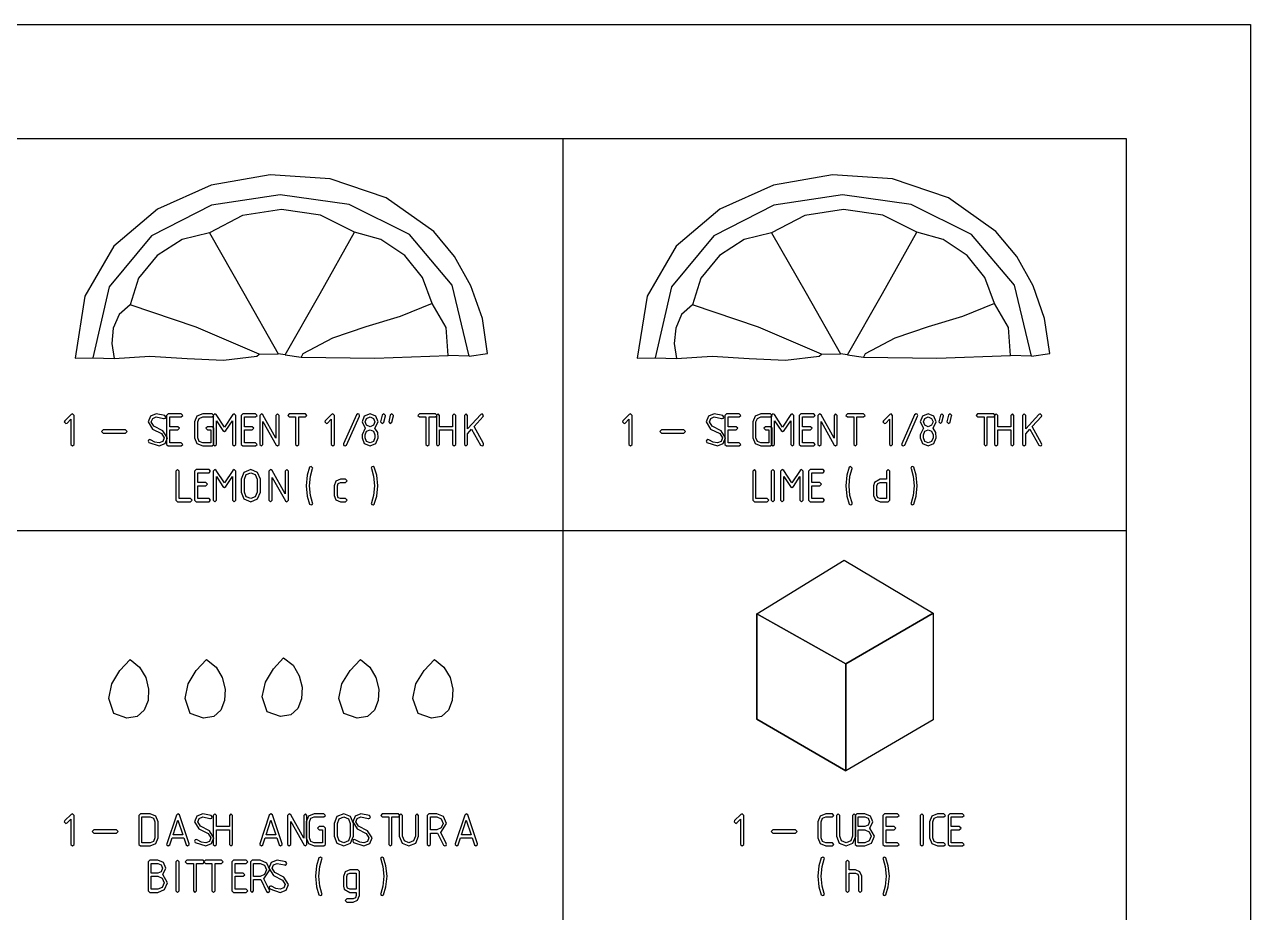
# Model space of a CAD drawing. Header units: metres. Extents: x 0 to 16.5, y 0 to 11.5.
# Drawn here: x 14.681 to 16.512, y 10.22 to 11.546 of the extents above; entities that cross this region are included whole.
import ezdxf

# ---------------------------------------------------------------- set-up
doc = ezdxf.new("R2010")
doc.units = ezdxf.units.M

msp = doc.modelspace()

# ---------------------------------------------------------------- linework, layer by layer
for points in [[(0.0104, 11.5461), (16.5118, 11.5461), (16.5118, 0.0104), (0.0104, 0.0104), (0.0104, 11.5461)], [(12.9629, 11.3761), (16.3261, 11.3761), (16.3261, 9.0329), (12.9629, 9.0329), (12.9629, 11.3761)], [(14.7506, 10.9191), (14.7529, 10.9167), (14.7553, 10.9191), (14.7553, 10.9623), (14.7529, 10.9647), (14.751, 10.9638), (14.7415, 10.9544), (14.7408, 10.9527), (14.7433, 10.9503), (14.745, 10.951), (14.7506, 10.9565), (14.7506, 10.9191)], [(14.8881, 10.9393), (14.8746, 10.9462), (14.8707, 10.9528), (14.8728, 10.9578), (14.8779, 10.96), (14.8889, 10.9577), (14.8899, 10.9575), (14.8917, 10.9582), (14.8924, 10.9599), (14.8908, 10.9621), (14.8779, 10.9647), (14.8693, 10.9613), (14.8658, 10.9528), (14.8724, 10.942), (14.886, 10.9351), (14.89, 10.9287), (14.8879, 10.9235), (14.8826, 10.9214), (14.8762, 10.9225), (14.8697, 10.9258), (14.8683, 10.9263), (14.8667, 10.9255), (14.8658, 10.9239), (14.8669, 10.9219), (14.8826, 10.9167), (14.8913, 10.9202), (14.8947, 10.9287), (14.8881, 10.9393)], [(14.8961, 10.9167), (14.9153, 10.9167), (14.9176, 10.9191), (14.9153, 10.9214), (14.8985, 10.9214), (14.8985, 10.9408), (14.9104, 10.9408), (14.9129, 10.9431), (14.9104, 10.9455), (14.8985, 10.9455), (14.8985, 10.96), (14.9153, 10.96), (14.9176, 10.9623), (14.9153, 10.9647), (14.8961, 10.9647), (14.8936, 10.9623), (14.8936, 10.9191), (14.8961, 10.9167)], [(14.9422, 10.9235), (14.9401, 10.9287), (14.9401, 10.9528), (14.9422, 10.9579), (14.9474, 10.96), (14.9618, 10.96), (14.9642, 10.9623), (14.9618, 10.9647), (14.9474, 10.9647), (14.9387, 10.9613), (14.9353, 10.9528), (14.9353, 10.9287), (14.9387, 10.9202), (14.9474, 10.9167), (14.9618, 10.9167), (14.9642, 10.9191), (14.9642, 10.9431), (14.9618, 10.9455), (14.9546, 10.9455), (14.9521, 10.9431), (14.9546, 10.9408), (14.9594, 10.9408), (14.9594, 10.9214), (14.9474, 10.9214), (14.9422, 10.9235)], [(14.9924, 10.9636), (14.9799, 10.945), (14.9676, 10.9635), (14.9656, 10.9647), (14.9631, 10.9623), (14.9631, 10.9191), (14.9656, 10.9167), (14.9679, 10.9191), (14.9679, 10.9545), (14.9776, 10.9398), (14.9799, 10.9383), (14.9821, 10.9398), (14.9919, 10.9545), (14.9919, 10.9191), (14.9943, 10.9167), (14.9968, 10.9191), (14.9968, 10.9623), (14.9943, 10.9647), (14.9924, 10.9636)], [(15.0072, 10.9167), (15.0264, 10.9167), (15.0287, 10.9191), (15.0264, 10.9214), (15.0096, 10.9214), (15.0096, 10.9408), (15.0215, 10.9408), (15.024, 10.9431), (15.0215, 10.9455), (15.0096, 10.9455), (15.0096, 10.96), (15.0264, 10.96), (15.0287, 10.9623), (15.0264, 10.9647), (15.0072, 10.9647), (15.0047, 10.9623), (15.0047, 10.9191), (15.0072, 10.9167)], [(15.0372, 10.9633), (15.035, 10.9647), (15.0325, 10.9623), (15.0325, 10.9191), (15.035, 10.9167), (15.0374, 10.9191), (15.0374, 10.9532), (15.0571, 10.9179), (15.059, 10.9167), (15.0614, 10.9191), (15.0614, 10.9623), (15.059, 10.9647), (15.0567, 10.9623), (15.0567, 10.9284), (15.0372, 10.9633)], [(15.0767, 10.96), (15.0862, 10.96), (15.0862, 10.9191), (15.0886, 10.9167), (15.091, 10.9191), (15.091, 10.96), (15.1007, 10.96), (15.1031, 10.9623), (15.1007, 10.9647), (15.0767, 10.9647), (15.0743, 10.9623), (15.0767, 10.96)], [(15.1394, 10.9191), (15.1418, 10.9167), (15.1442, 10.9191), (15.1442, 10.9623), (15.1418, 10.9647), (15.1399, 10.9638), (15.1304, 10.9544), (15.1297, 10.9527), (15.1322, 10.9503), (15.1339, 10.951), (15.1394, 10.9565), (15.1394, 10.9191)], [(15.1583, 10.9174), (15.16, 10.9167), (15.1622, 10.9181), (15.1813, 10.9614), (15.1815, 10.9623), (15.1808, 10.9641), (15.1792, 10.9647), (15.1769, 10.9633), (15.1578, 10.92), (15.1575, 10.9191), (15.1583, 10.9174)], [(15.2058, 10.9202), (15.2093, 10.9287), (15.2089, 10.9366), (15.2046, 10.9431), (15.2093, 10.9528), (15.2058, 10.9613), (15.1974, 10.9647), (15.1887, 10.9613), (15.1853, 10.9528), (15.1901, 10.9431), (15.1853, 10.9335), (15.1853, 10.9287), (15.1887, 10.9202), (15.1974, 10.9167), (15.2058, 10.9202)], [(15.2156, 10.9629), (15.2131, 10.9527), (15.2156, 10.9503), (15.2178, 10.9522), (15.2203, 10.9617), (15.2203, 10.9623), (15.2179, 10.9647), (15.2156, 10.9629)], [(15.2275, 10.9629), (15.2251, 10.9527), (15.2275, 10.9503), (15.2299, 10.9522), (15.2322, 10.9617), (15.2324, 10.9623), (15.2299, 10.9647), (15.2275, 10.9629)], [(15.2711, 10.96), (15.2807, 10.96), (15.2807, 10.9191), (15.2831, 10.9167), (15.2854, 10.9191), (15.2854, 10.96), (15.2951, 10.96), (15.2975, 10.9623), (15.2951, 10.9647), (15.2711, 10.9647), (15.2687, 10.9623), (15.2711, 10.96)], [(15.2989, 10.9167), (15.3012, 10.9191), (15.3012, 10.9408), (15.3206, 10.9408), (15.3206, 10.9191), (15.3229, 10.9167), (15.3253, 10.9191), (15.3253, 10.9623), (15.3229, 10.9647), (15.3206, 10.9623), (15.3206, 10.9455), (15.3012, 10.9455), (15.3012, 10.9623), (15.2989, 10.9647), (15.2964, 10.9623), (15.2964, 10.9191), (15.2989, 10.9167)], [(15.3624, 10.9179), (15.3646, 10.9167), (15.3662, 10.9174), (15.3669, 10.9191), (15.3665, 10.9202), (15.3525, 10.9456), (15.3662, 10.9607), (15.3669, 10.9623), (15.3646, 10.9647), (15.3626, 10.9639), (15.3429, 10.9421), (15.3429, 10.9623), (15.3406, 10.9647), (15.3381, 10.9623), (15.3381, 10.9191), (15.3406, 10.9167), (15.3429, 10.9191), (15.3429, 10.935), (15.349, 10.9418), (15.3624, 10.9179)], [(15.5839, 10.9191), (15.5862, 10.9167), (15.5886, 10.9191), (15.5886, 10.9623), (15.5862, 10.9647), (15.5843, 10.9638), (15.5749, 10.9544), (15.5742, 10.9527), (15.5767, 10.9503), (15.5783, 10.951), (15.5839, 10.9565), (15.5839, 10.9191)], [(15.7214, 10.9393), (15.7079, 10.9462), (15.704, 10.9528), (15.7061, 10.9578), (15.7112, 10.96), (15.7222, 10.9577), (15.7232, 10.9575), (15.725, 10.9582), (15.7257, 10.9599), (15.7242, 10.9621), (15.7112, 10.9647), (15.7026, 10.9613), (15.6992, 10.9528), (15.7057, 10.942), (15.7193, 10.9351), (15.7233, 10.9287), (15.7213, 10.9235), (15.716, 10.9214), (15.7096, 10.9225), (15.7031, 10.9258), (15.7017, 10.9263), (15.7, 10.9255), (15.6992, 10.9239), (15.7003, 10.9219), (15.716, 10.9167), (15.7246, 10.9202), (15.7281, 10.9287), (15.7214, 10.9393)], [(15.7294, 10.9167), (15.7486, 10.9167), (15.751, 10.9191), (15.7486, 10.9214), (15.7318, 10.9214), (15.7318, 10.9408), (15.7438, 10.9408), (15.7462, 10.9431), (15.7438, 10.9455), (15.7318, 10.9455), (15.7318, 10.96), (15.7486, 10.96), (15.751, 10.9623), (15.7486, 10.9647), (15.7294, 10.9647), (15.7269, 10.9623), (15.7269, 10.9191), (15.7294, 10.9167)], [(15.7756, 10.9235), (15.7735, 10.9287), (15.7735, 10.9528), (15.7756, 10.9579), (15.7807, 10.96), (15.7951, 10.96), (15.7975, 10.9623), (15.7951, 10.9647), (15.7807, 10.9647), (15.7721, 10.9613), (15.7686, 10.9528), (15.7686, 10.9287), (15.7721, 10.9202), (15.7807, 10.9167), (15.7951, 10.9167), (15.7975, 10.9191), (15.7975, 10.9431), (15.7951, 10.9455), (15.7879, 10.9455), (15.7854, 10.9431), (15.7879, 10.9408), (15.7928, 10.9408), (15.7928, 10.9214), (15.7807, 10.9214), (15.7756, 10.9235)], [(15.8257, 10.9636), (15.8132, 10.945), (15.801, 10.9635), (15.7989, 10.9647), (15.7964, 10.9623), (15.7964, 10.9191), (15.7989, 10.9167), (15.8012, 10.9191), (15.8012, 10.9545), (15.811, 10.9398), (15.8132, 10.9383), (15.8154, 10.9398), (15.8253, 10.9545), (15.8253, 10.9191), (15.8276, 10.9167), (15.8301, 10.9191), (15.8301, 10.9623), (15.8276, 10.9647), (15.8257, 10.9636)], [(15.8406, 10.9167), (15.8597, 10.9167), (15.8621, 10.9191), (15.8597, 10.9214), (15.8429, 10.9214), (15.8429, 10.9408), (15.8549, 10.9408), (15.8574, 10.9431), (15.8549, 10.9455), (15.8429, 10.9455), (15.8429, 10.96), (15.8597, 10.96), (15.8621, 10.9623), (15.8597, 10.9647), (15.8406, 10.9647), (15.8381, 10.9623), (15.8381, 10.9191), (15.8406, 10.9167)], [(15.8706, 10.9633), (15.8683, 10.9647), (15.8658, 10.9623), (15.8658, 10.9191), (15.8683, 10.9167), (15.8707, 10.9191), (15.8707, 10.9532), (15.8904, 10.9179), (15.8924, 10.9167), (15.8947, 10.9191), (15.8947, 10.9623), (15.8924, 10.9647), (15.89, 10.9623), (15.89, 10.9284), (15.8706, 10.9633)], [(15.91, 10.96), (15.9196, 10.96), (15.9196, 10.9191), (15.9219, 10.9167), (15.9243, 10.9191), (15.9243, 10.96), (15.934, 10.96), (15.9364, 10.9623), (15.934, 10.9647), (15.91, 10.9647), (15.9076, 10.9623), (15.91, 10.96)], [(15.9728, 10.9191), (15.9751, 10.9167), (15.9775, 10.9191), (15.9775, 10.9623), (15.9751, 10.9647), (15.9732, 10.9638), (15.9638, 10.9544), (15.9631, 10.9527), (15.9656, 10.9503), (15.9672, 10.951), (15.9728, 10.9565), (15.9728, 10.9191)], [(15.9917, 10.9174), (15.9933, 10.9167), (15.9956, 10.9181), (16.0146, 10.9614), (16.0149, 10.9623), (16.0142, 10.9641), (16.0125, 10.9647), (16.0103, 10.9633), (15.9911, 10.92), (15.9908, 10.9191), (15.9917, 10.9174)], [(16.0392, 10.9202), (16.0426, 10.9287), (16.0422, 10.9366), (16.0379, 10.9431), (16.0426, 10.9528), (16.0392, 10.9613), (16.0307, 10.9647), (16.0221, 10.9613), (16.0186, 10.9528), (16.0235, 10.9431), (16.0186, 10.9335), (16.0186, 10.9287), (16.0221, 10.9202), (16.0307, 10.9167), (16.0392, 10.9202)], [(16.0489, 10.9629), (16.0464, 10.9527), (16.0489, 10.9503), (16.0511, 10.9522), (16.0536, 10.9617), (16.0536, 10.9623), (16.0512, 10.9647), (16.0489, 10.9629)], [(16.0608, 10.9629), (16.0585, 10.9527), (16.0608, 10.9503), (16.0632, 10.9522), (16.0656, 10.9617), (16.0657, 10.9623), (16.0632, 10.9647), (16.0608, 10.9629)], [(16.1044, 10.96), (16.114, 10.96), (16.114, 10.9191), (16.1164, 10.9167), (16.1188, 10.9191), (16.1188, 10.96), (16.1285, 10.96), (16.1308, 10.9623), (16.1285, 10.9647), (16.1044, 10.9647), (16.1021, 10.9623), (16.1044, 10.96)], [(16.1322, 10.9167), (16.1346, 10.9191), (16.1346, 10.9408), (16.1539, 10.9408), (16.1539, 10.9191), (16.1563, 10.9167), (16.1586, 10.9191), (16.1586, 10.9623), (16.1563, 10.9647), (16.1539, 10.9623), (16.1539, 10.9455), (16.1346, 10.9455), (16.1346, 10.9623), (16.1322, 10.9647), (16.1297, 10.9623), (16.1297, 10.9191), (16.1322, 10.9167)], [(16.1957, 10.9179), (16.1979, 10.9167), (16.1996, 10.9174), (16.2003, 10.9191), (16.1999, 10.9202), (16.1858, 10.9456), (16.1996, 10.9607), (16.2003, 10.9623), (16.1979, 10.9647), (16.196, 10.9639), (16.1762, 10.9421), (16.1762, 10.9623), (16.1739, 10.9647), (16.1714, 10.9623), (16.1714, 10.9191), (16.1739, 10.9167), (16.1762, 10.9191), (16.1762, 10.935), (16.1824, 10.9418), (16.1957, 10.9179)], [(15.1922, 10.9476), (15.1901, 10.9528), (15.1922, 10.9579), (15.1974, 10.96), (15.2025, 10.9579), (15.2046, 10.9528), (15.2025, 10.9476), (15.1974, 10.9455), (15.1922, 10.9476)], [(16.0256, 10.9476), (16.0235, 10.9528), (16.0256, 10.9579), (16.0307, 10.96), (16.0358, 10.9579), (16.0379, 10.9528), (16.0358, 10.9476), (16.0307, 10.9455), (16.0256, 10.9476)], [(14.8349, 10.9383), (14.8324, 10.9407), (14.7989, 10.9407), (14.7964, 10.9383), (14.7989, 10.9359), (14.8324, 10.9359), (14.8349, 10.9383)], [(15.1922, 10.9235), (15.1901, 10.9287), (15.1901, 10.9335), (15.1922, 10.9386), (15.1974, 10.9408), (15.2025, 10.9386), (15.2046, 10.9335), (15.2046, 10.9287), (15.2025, 10.9235), (15.1974, 10.9214), (15.1922, 10.9235)], [(15.6682, 10.9383), (15.6657, 10.9407), (15.6322, 10.9407), (15.6297, 10.9383), (15.6322, 10.9359), (15.6657, 10.9359), (15.6682, 10.9383)], [(16.0256, 10.9235), (16.0235, 10.9287), (16.0235, 10.9335), (16.0256, 10.9386), (16.0307, 10.9408), (16.0358, 10.9386), (16.0379, 10.9335), (16.0379, 10.9287), (16.0358, 10.9235), (16.0307, 10.9214), (16.0256, 10.9235)], [(14.9075, 10.8357), (14.91, 10.8333), (14.9292, 10.8333), (14.9315, 10.8357), (14.9292, 10.8381), (14.9124, 10.8381), (14.9124, 10.879), (14.91, 10.8814), (14.9075, 10.879), (14.9075, 10.8357)], [(14.9378, 10.8333), (14.9569, 10.8333), (14.9593, 10.8357), (14.9569, 10.8381), (14.9401, 10.8381), (14.9401, 10.8574), (14.9521, 10.8574), (14.9546, 10.8598), (14.9521, 10.8622), (14.9401, 10.8622), (14.9401, 10.8766), (14.9569, 10.8766), (14.9593, 10.879), (14.9569, 10.8814), (14.9378, 10.8814), (14.9353, 10.879), (14.9353, 10.8357), (14.9378, 10.8333)], [(14.9924, 10.8803), (14.9799, 10.8617), (14.9676, 10.8802), (14.9656, 10.8814), (14.9631, 10.879), (14.9631, 10.8357), (14.9656, 10.8333), (14.9679, 10.8357), (14.9679, 10.8712), (14.9776, 10.8564), (14.9799, 10.8549), (14.9821, 10.8564), (14.9919, 10.8712), (14.9919, 10.8357), (14.9943, 10.8333), (14.9968, 10.8357), (14.9968, 10.879), (14.9943, 10.8814), (14.9924, 10.8803)], [(15.0336, 10.867), (15.0294, 10.8772), (15.0192, 10.8814), (15.009, 10.8772), (15.0047, 10.867), (15.0047, 10.8478), (15.009, 10.8376), (15.0192, 10.8333), (15.0293, 10.8376), (15.0336, 10.8478), (15.0336, 10.867)], [(15.026, 10.8409), (15.0192, 10.8381), (15.0124, 10.8409), (15.0096, 10.8477), (15.0096, 10.867), (15.0124, 10.8739), (15.0192, 10.8766), (15.026, 10.8739), (15.0289, 10.867), (15.0289, 10.8477), (15.026, 10.8409)], [(15.0511, 10.88), (15.0489, 10.8814), (15.0464, 10.879), (15.0464, 10.8357), (15.0489, 10.8333), (15.0512, 10.8357), (15.0512, 10.8698), (15.071, 10.8346), (15.0729, 10.8333), (15.0753, 10.8357), (15.0753, 10.879), (15.0729, 10.8814), (15.0706, 10.879), (15.0706, 10.8451), (15.0511, 10.88)], [(15.1082, 10.8718), (15.1114, 10.8829), (15.1117, 10.8838), (15.1092, 10.8862), (15.1071, 10.885), (15.1036, 10.873), (15.1019, 10.8574), (15.1036, 10.8417), (15.1071, 10.8297), (15.1092, 10.8286), (15.1108, 10.8293), (15.1117, 10.8309), (15.1114, 10.8319), (15.1082, 10.8429), (15.1068, 10.8574), (15.1082, 10.8718)], [(15.2026, 10.8429), (15.1994, 10.8319), (15.1992, 10.8309), (15.2, 10.8293), (15.2017, 10.8286), (15.2036, 10.8297), (15.2072, 10.8417), (15.2089, 10.8574), (15.2072, 10.873), (15.2036, 10.885), (15.2017, 10.8862), (15.2, 10.8854), (15.1992, 10.8838), (15.1994, 10.8829), (15.2026, 10.8718), (15.204, 10.8574), (15.2026, 10.8429)], [(15.7686, 10.8357), (15.7711, 10.8333), (15.7903, 10.8333), (15.7926, 10.8357), (15.7903, 10.8381), (15.7735, 10.8381), (15.7735, 10.879), (15.7711, 10.8814), (15.7686, 10.879), (15.7686, 10.8357)], [(15.8012, 10.8357), (15.8012, 10.879), (15.7989, 10.8814), (15.7964, 10.879), (15.7964, 10.8357), (15.7989, 10.8333), (15.8012, 10.8357)], [(15.8396, 10.8803), (15.8271, 10.8617), (15.8149, 10.8802), (15.8128, 10.8814), (15.8103, 10.879), (15.8103, 10.8357), (15.8128, 10.8333), (15.8151, 10.8357), (15.8151, 10.8712), (15.8249, 10.8564), (15.8271, 10.8549), (15.8293, 10.8564), (15.8392, 10.8712), (15.8392, 10.8357), (15.8415, 10.8333), (15.844, 10.8357), (15.844, 10.879), (15.8415, 10.8814), (15.8396, 10.8803)], [(15.8544, 10.8333), (15.8736, 10.8333), (15.876, 10.8357), (15.8736, 10.8381), (15.8568, 10.8381), (15.8568, 10.8574), (15.8688, 10.8574), (15.8712, 10.8598), (15.8688, 10.8622), (15.8568, 10.8622), (15.8568, 10.8766), (15.8736, 10.8766), (15.876, 10.879), (15.8736, 10.8814), (15.8544, 10.8814), (15.8519, 10.879), (15.8519, 10.8357), (15.8544, 10.8333)], [(15.9138, 10.8718), (15.9169, 10.8829), (15.9172, 10.8838), (15.9147, 10.8862), (15.9126, 10.885), (15.9092, 10.873), (15.9075, 10.8574), (15.9092, 10.8417), (15.9126, 10.8297), (15.9147, 10.8286), (15.9164, 10.8293), (15.9172, 10.8309), (15.9169, 10.8319), (15.9138, 10.8429), (15.9124, 10.8574), (15.9138, 10.8718)], [(15.9492, 10.8429), (15.9519, 10.8361), (15.9589, 10.8333), (15.9708, 10.8333), (15.9732, 10.8357), (15.9732, 10.879), (15.9708, 10.8814), (15.9685, 10.879), (15.9685, 10.867), (15.9589, 10.867), (15.9504, 10.8622), (15.9492, 10.8573), (15.9492, 10.8429)], [(16.0082, 10.8429), (16.005, 10.8319), (16.0047, 10.8309), (16.0056, 10.8293), (16.0072, 10.8286), (16.0092, 10.8297), (16.0128, 10.8417), (16.0144, 10.8574), (16.0128, 10.873), (16.0092, 10.885), (16.0072, 10.8862), (16.0056, 10.8854), (16.0047, 10.8838), (16.005, 10.8829), (16.0082, 10.8718), (16.0096, 10.8574), (16.0082, 10.8429)], [(15.1499, 10.8608), (15.1533, 10.8622), (15.1604, 10.8622), (15.1629, 10.8646), (15.1604, 10.867), (15.1533, 10.867), (15.1464, 10.8642), (15.1436, 10.8573), (15.1436, 10.8429), (15.1464, 10.8361), (15.1533, 10.8333), (15.1604, 10.8333), (15.1629, 10.8357), (15.1604, 10.8381), (15.1533, 10.8381), (15.1499, 10.8395), (15.1485, 10.8429), (15.1485, 10.8573), (15.1499, 10.8608)], [(15.9685, 10.8622), (15.9685, 10.8381), (15.9589, 10.8381), (15.9554, 10.8395), (15.954, 10.8429), (15.954, 10.8573), (15.9554, 10.8608), (15.9589, 10.8622), (15.9685, 10.8622)], [(16.0378, 10.6671), (15.9076, 10.5913), (15.7749, 10.6658), (15.905, 10.7462), (16.0378, 10.6671)], [(15.9076, 10.5913), (15.9076, 10.4317), (15.7749, 10.5089), (15.7749, 10.6658), (15.9076, 10.5913)], [(15.7749, 10.6658), (15.7749, 10.5089), (15.9076, 10.4317), (15.9076, 10.5913), (15.7749, 10.6658)], [(16.0378, 10.6671), (16.0378, 10.5075), (15.9076, 10.4317), (15.9076, 10.5913), (16.0378, 10.6671)], [(14.7506, 10.3218), (14.7529, 10.3194), (14.7553, 10.3218), (14.7553, 10.3651), (14.7529, 10.3675), (14.751, 10.3665), (14.7415, 10.3572), (14.7408, 10.3555), (14.7433, 10.3531), (14.745, 10.3538), (14.7506, 10.3593), (14.7506, 10.3218)], [(14.8519, 10.3218), (14.8544, 10.3194), (14.8688, 10.3194), (14.8774, 10.323), (14.8808, 10.3314), (14.8808, 10.3555), (14.8774, 10.364), (14.8688, 10.3675), (14.8544, 10.3675), (14.8519, 10.3651), (14.8519, 10.3218)], [(14.8688, 10.3627), (14.874, 10.3607), (14.8761, 10.3555), (14.8761, 10.3314), (14.874, 10.3263), (14.8688, 10.3242), (14.8568, 10.3242), (14.8568, 10.3627), (14.8688, 10.3627)], [(14.9272, 10.3226), (14.9128, 10.3657), (14.9104, 10.3675), (14.9081, 10.3656), (14.8937, 10.3226), (14.8936, 10.3218), (14.8961, 10.3194), (14.8983, 10.3211), (14.9017, 10.3314), (14.9192, 10.3314), (14.9226, 10.3211), (14.9249, 10.3194), (14.9274, 10.3218), (14.9272, 10.3226)], [(14.9575, 10.3421), (14.944, 10.349), (14.9401, 10.3555), (14.9422, 10.3606), (14.9474, 10.3627), (14.9583, 10.3605), (14.9593, 10.3603), (14.9611, 10.3609), (14.9618, 10.3627), (14.9603, 10.3649), (14.9474, 10.3675), (14.9387, 10.364), (14.9353, 10.3555), (14.9418, 10.3448), (14.9554, 10.3378), (14.9594, 10.3314), (14.9574, 10.3263), (14.9521, 10.3242), (14.9457, 10.3253), (14.9392, 10.3286), (14.9378, 10.329), (14.9361, 10.3283), (14.9353, 10.3267), (14.9364, 10.3247), (14.9521, 10.3194), (14.9607, 10.323), (14.9642, 10.3314), (14.9575, 10.3421)], [(14.9656, 10.3194), (14.9679, 10.3218), (14.9679, 10.3435), (14.9872, 10.3435), (14.9872, 10.3218), (14.9896, 10.3194), (14.9919, 10.3218), (14.9919, 10.3651), (14.9896, 10.3675), (14.9872, 10.3651), (14.9872, 10.3483), (14.9679, 10.3483), (14.9679, 10.3651), (14.9656, 10.3675), (14.9631, 10.3651), (14.9631, 10.3218), (14.9656, 10.3194)], [(15.0661, 10.3226), (15.0517, 10.3657), (15.0493, 10.3675), (15.0469, 10.3656), (15.0326, 10.3226), (15.0325, 10.3218), (15.035, 10.3194), (15.0372, 10.3211), (15.0406, 10.3314), (15.0581, 10.3314), (15.0615, 10.3211), (15.0637, 10.3194), (15.0663, 10.3218), (15.0661, 10.3226)], [(15.0789, 10.3661), (15.0767, 10.3675), (15.0742, 10.3651), (15.0742, 10.3218), (15.0767, 10.3194), (15.079, 10.3218), (15.079, 10.356), (15.0987, 10.3207), (15.1007, 10.3194), (15.1031, 10.3218), (15.1031, 10.3651), (15.1007, 10.3675), (15.0983, 10.3651), (15.0983, 10.3312), (15.0789, 10.3661)], [(15.1089, 10.3263), (15.1068, 10.3314), (15.1068, 10.3555), (15.1089, 10.3607), (15.114, 10.3627), (15.1285, 10.3627), (15.1308, 10.3651), (15.1285, 10.3675), (15.114, 10.3675), (15.1054, 10.364), (15.1019, 10.3555), (15.1019, 10.3314), (15.1054, 10.323), (15.114, 10.3194), (15.1285, 10.3194), (15.1308, 10.3218), (15.1308, 10.3459), (15.1285, 10.3483), (15.1212, 10.3483), (15.1188, 10.3459), (15.1212, 10.3435), (15.1261, 10.3435), (15.1261, 10.3242), (15.114, 10.3242), (15.1089, 10.3263)], [(15.1725, 10.3531), (15.1683, 10.3633), (15.1581, 10.3675), (15.1479, 10.3633), (15.1436, 10.3531), (15.1436, 10.3339), (15.1479, 10.3237), (15.1581, 10.3194), (15.1682, 10.3237), (15.1725, 10.3339), (15.1725, 10.3531)], [(15.1649, 10.327), (15.1581, 10.3242), (15.1513, 10.327), (15.1485, 10.3338), (15.1485, 10.3531), (15.1513, 10.36), (15.1581, 10.3627), (15.1649, 10.36), (15.1678, 10.3531), (15.1678, 10.3338), (15.1649, 10.327)], [(15.1936, 10.3421), (15.1801, 10.349), (15.1762, 10.3555), (15.1783, 10.3606), (15.1835, 10.3627), (15.1944, 10.3605), (15.1954, 10.3603), (15.1972, 10.3609), (15.1979, 10.3627), (15.1964, 10.3649), (15.1835, 10.3675), (15.1749, 10.364), (15.1714, 10.3555), (15.1779, 10.3448), (15.1915, 10.3378), (15.1956, 10.3314), (15.1935, 10.3263), (15.1882, 10.3242), (15.1818, 10.3253), (15.1753, 10.3286), (15.1739, 10.329), (15.1722, 10.3283), (15.1714, 10.3267), (15.1725, 10.3247), (15.1882, 10.3194), (15.1968, 10.323), (15.2003, 10.3314), (15.1936, 10.3421)], [(15.2156, 10.3627), (15.2251, 10.3627), (15.2251, 10.3218), (15.2275, 10.3194), (15.2299, 10.3218), (15.2299, 10.3627), (15.2396, 10.3627), (15.2419, 10.3651), (15.2396, 10.3675), (15.2156, 10.3675), (15.2132, 10.3651), (15.2156, 10.3627)], [(15.2674, 10.3675), (15.265, 10.3651), (15.265, 10.3338), (15.2621, 10.327), (15.2553, 10.3242), (15.2485, 10.327), (15.2457, 10.3338), (15.2457, 10.3651), (15.2433, 10.3675), (15.2408, 10.3651), (15.2408, 10.3339), (15.2451, 10.3237), (15.2553, 10.3194), (15.2654, 10.3237), (15.2697, 10.3339), (15.2697, 10.3651), (15.2674, 10.3675)], [(15.3114, 10.3531), (15.3072, 10.3633), (15.2969, 10.3675), (15.285, 10.3675), (15.2825, 10.3651), (15.2825, 10.3218), (15.285, 10.3194), (15.2874, 10.3218), (15.2874, 10.3387), (15.2969, 10.3387), (15.2979, 10.3387), (15.3068, 10.3208), (15.309, 10.3194), (15.3107, 10.3202), (15.3114, 10.3218), (15.3111, 10.323), (15.3028, 10.3397), (15.3114, 10.3531)], [(15.2969, 10.3627), (15.3037, 10.3599), (15.3067, 10.3531), (15.3037, 10.3463), (15.2969, 10.3434), (15.2874, 10.3434), (15.2874, 10.3627), (15.2969, 10.3627)], [(15.3578, 10.3226), (15.3433, 10.3657), (15.341, 10.3675), (15.3386, 10.3656), (15.3243, 10.3226), (15.3242, 10.3218), (15.3267, 10.3194), (15.3289, 10.3211), (15.3322, 10.3314), (15.3497, 10.3314), (15.3532, 10.3211), (15.3554, 10.3194), (15.3579, 10.3218), (15.3578, 10.3226)], [(15.7506, 10.3218), (15.7529, 10.3194), (15.7553, 10.3218), (15.7553, 10.3651), (15.7529, 10.3675), (15.751, 10.3665), (15.7415, 10.3572), (15.7408, 10.3555), (15.7433, 10.3531), (15.745, 10.3538), (15.7506, 10.3593), (15.7506, 10.3218)], [(15.8779, 10.3675), (15.8693, 10.364), (15.8658, 10.3555), (15.8658, 10.3314), (15.8693, 10.323), (15.8779, 10.3194), (15.8875, 10.3194), (15.8899, 10.3218), (15.8875, 10.3242), (15.8779, 10.3242), (15.8728, 10.3263), (15.8707, 10.3314), (15.8707, 10.3555), (15.8728, 10.3607), (15.8779, 10.3627), (15.8875, 10.3627), (15.8899, 10.3651), (15.8875, 10.3675), (15.8779, 10.3675)], [(15.9201, 10.3675), (15.9178, 10.3651), (15.9178, 10.3338), (15.9149, 10.327), (15.9081, 10.3242), (15.9013, 10.327), (15.8985, 10.3338), (15.8985, 10.3651), (15.8961, 10.3675), (15.8936, 10.3651), (15.8936, 10.3339), (15.8979, 10.3237), (15.9081, 10.3194), (15.9182, 10.3237), (15.9225, 10.3339), (15.9225, 10.3651), (15.9201, 10.3675)], [(15.9479, 10.3555), (15.9444, 10.364), (15.9358, 10.3675), (15.9239, 10.3675), (15.9214, 10.3651), (15.9214, 10.3218), (15.9239, 10.3194), (15.9358, 10.3194), (15.946, 10.3237), (15.9503, 10.3339), (15.9435, 10.3461), (15.9479, 10.3555)], [(15.9358, 10.3627), (15.941, 10.3607), (15.9432, 10.3555), (15.941, 10.3504), (15.9358, 10.3483), (15.9262, 10.3483), (15.9262, 10.3627), (15.9358, 10.3627)], [(15.9656, 10.3194), (15.9847, 10.3194), (15.9871, 10.3218), (15.9847, 10.3242), (15.9679, 10.3242), (15.9679, 10.3435), (15.9799, 10.3435), (15.9824, 10.3459), (15.9799, 10.3483), (15.9679, 10.3483), (15.9679, 10.3627), (15.9847, 10.3627), (15.9871, 10.3651), (15.9847, 10.3675), (15.9656, 10.3675), (15.9631, 10.3651), (15.9631, 10.3218), (15.9656, 10.3194)], [(16.0235, 10.3218), (16.0235, 10.3651), (16.0211, 10.3675), (16.0186, 10.3651), (16.0186, 10.3218), (16.0211, 10.3194), (16.0235, 10.3218)], [(16.0446, 10.3675), (16.036, 10.364), (16.0325, 10.3555), (16.0325, 10.3314), (16.036, 10.323), (16.0446, 10.3194), (16.0542, 10.3194), (16.0565, 10.3218), (16.0542, 10.3242), (16.0446, 10.3242), (16.0394, 10.3263), (16.0374, 10.3314), (16.0374, 10.3555), (16.0394, 10.3607), (16.0446, 10.3627), (16.0542, 10.3627), (16.0565, 10.3651), (16.0542, 10.3675), (16.0446, 10.3675)], [(16.0628, 10.3194), (16.0819, 10.3194), (16.0843, 10.3218), (16.0819, 10.3242), (16.0651, 10.3242), (16.0651, 10.3435), (16.0771, 10.3435), (16.0796, 10.3459), (16.0771, 10.3483), (16.0651, 10.3483), (16.0651, 10.3627), (16.0819, 10.3627), (16.0843, 10.3651), (16.0819, 10.3675), (16.0628, 10.3675), (16.0603, 10.3651), (16.0603, 10.3218), (16.0628, 10.3194)], [(14.821, 10.341), (14.8185, 10.3434), (14.785, 10.3434), (14.7825, 10.341), (14.785, 10.3387), (14.8185, 10.3387), (14.821, 10.341)], [(14.9176, 10.3362), (14.9033, 10.3362), (14.9104, 10.3577), (14.9176, 10.3362)], [(15.0565, 10.3362), (15.0422, 10.3362), (15.0493, 10.3577), (15.0565, 10.3362)], [(15.3482, 10.3362), (15.3339, 10.3362), (15.341, 10.3577), (15.3482, 10.3362)], [(15.8349, 10.341), (15.8324, 10.3434), (15.7989, 10.3434), (15.7964, 10.341), (15.7989, 10.3387), (15.8324, 10.3387), (15.8349, 10.341)], [(15.9358, 10.3435), (15.9426, 10.3407), (15.9456, 10.3339), (15.9426, 10.327), (15.9358, 10.3242), (15.9262, 10.3242), (15.9262, 10.3435), (15.9358, 10.3435)], [(14.8924, 10.2861), (14.8889, 10.2946), (14.8803, 10.2981), (14.8683, 10.2981), (14.8658, 10.2957), (14.8658, 10.2524), (14.8683, 10.25), (14.8803, 10.25), (14.8904, 10.2542), (14.8947, 10.2645), (14.8879, 10.2767), (14.8924, 10.2861)], [(14.8803, 10.2933), (14.8854, 10.2912), (14.8876, 10.2861), (14.8854, 10.2809), (14.8803, 10.2789), (14.8707, 10.2789), (14.8707, 10.2933), (14.8803, 10.2933)], [(14.9124, 10.2524), (14.9124, 10.2957), (14.91, 10.2981), (14.9075, 10.2957), (14.9075, 10.2524), (14.91, 10.25), (14.9124, 10.2524)], [(14.9239, 10.2933), (14.9335, 10.2933), (14.9335, 10.2524), (14.9358, 10.25), (14.9382, 10.2524), (14.9382, 10.2933), (14.9479, 10.2933), (14.9503, 10.2957), (14.9479, 10.2981), (14.9239, 10.2981), (14.9215, 10.2957), (14.9239, 10.2933)], [(14.9517, 10.2933), (14.9612, 10.2933), (14.9612, 10.2524), (14.9636, 10.25), (14.966, 10.2524), (14.966, 10.2933), (14.9757, 10.2933), (14.9781, 10.2957), (14.9757, 10.2981), (14.9517, 10.2981), (14.9493, 10.2957), (14.9517, 10.2933)], [(14.9933, 10.25), (15.0125, 10.25), (15.0149, 10.2524), (15.0125, 10.2548), (14.9957, 10.2548), (14.9957, 10.2741), (15.0076, 10.2741), (15.0101, 10.2765), (15.0076, 10.2789), (14.9957, 10.2789), (14.9957, 10.2933), (15.0125, 10.2933), (15.0149, 10.2957), (15.0125, 10.2981), (14.9933, 10.2981), (14.9908, 10.2957), (14.9908, 10.2524), (14.9933, 10.25)], [(15.0475, 10.2836), (15.0433, 10.2939), (15.0331, 10.2981), (15.0211, 10.2981), (15.0186, 10.2957), (15.0186, 10.2524), (15.0211, 10.25), (15.0235, 10.2524), (15.0235, 10.2692), (15.0331, 10.2692), (15.034, 10.2692), (15.0429, 10.2514), (15.0451, 10.25), (15.0468, 10.2508), (15.0475, 10.2524), (15.0472, 10.2535), (15.0389, 10.2703), (15.0475, 10.2836)], [(15.0331, 10.2933), (15.0399, 10.2905), (15.0428, 10.2837), (15.0399, 10.2769), (15.0331, 10.274), (15.0235, 10.274), (15.0235, 10.2933), (15.0331, 10.2933)], [(15.0686, 10.2727), (15.0551, 10.2796), (15.0512, 10.2861), (15.0533, 10.2911), (15.0585, 10.2933), (15.0694, 10.2911), (15.0704, 10.2908), (15.0722, 10.2915), (15.0729, 10.2932), (15.0714, 10.2955), (15.0585, 10.2981), (15.0499, 10.2946), (15.0464, 10.2861), (15.0529, 10.2753), (15.0665, 10.2684), (15.0706, 10.262), (15.0685, 10.2568), (15.0632, 10.2548), (15.0568, 10.2558), (15.0503, 10.2592), (15.0489, 10.2596), (15.0472, 10.2588), (15.0464, 10.2572), (15.0475, 10.2552), (15.0632, 10.25), (15.0718, 10.2535), (15.0753, 10.262), (15.0686, 10.2727)], [(15.1221, 10.2885), (15.1253, 10.2996), (15.1256, 10.3005), (15.1231, 10.3028), (15.121, 10.3017), (15.1175, 10.2897), (15.1158, 10.2741), (15.1175, 10.2584), (15.121, 10.2464), (15.1231, 10.2452), (15.1247, 10.246), (15.1256, 10.2476), (15.1253, 10.2485), (15.1221, 10.2596), (15.1207, 10.2741), (15.1221, 10.2885)], [(15.2165, 10.2596), (15.2133, 10.2485), (15.2131, 10.2476), (15.2139, 10.246), (15.2156, 10.2452), (15.2175, 10.2464), (15.2211, 10.2584), (15.2228, 10.2741), (15.2211, 10.2897), (15.2175, 10.3017), (15.2156, 10.3028), (15.2139, 10.3021), (15.2131, 10.3005), (15.2133, 10.2996), (15.2165, 10.2885), (15.2179, 10.2741), (15.2165, 10.2596)], [(15.8721, 10.2885), (15.8753, 10.2996), (15.8756, 10.3005), (15.8731, 10.3028), (15.871, 10.3017), (15.8675, 10.2897), (15.8658, 10.2741), (15.8675, 10.2584), (15.871, 10.2464), (15.8731, 10.2452), (15.8747, 10.246), (15.8756, 10.2476), (15.8753, 10.2485), (15.8721, 10.2596), (15.8707, 10.2741), (15.8721, 10.2885)], [(15.9075, 10.2524), (15.91, 10.25), (15.9124, 10.2524), (15.9124, 10.2789), (15.9219, 10.2789), (15.9254, 10.2775), (15.9268, 10.2741), (15.9268, 10.2524), (15.9292, 10.25), (15.9315, 10.2524), (15.9315, 10.2742), (15.9287, 10.2809), (15.9219, 10.2836), (15.9124, 10.2836), (15.9124, 10.2957), (15.91, 10.2981), (15.9075, 10.2957), (15.9075, 10.2524)], [(15.9665, 10.2596), (15.9633, 10.2485), (15.9631, 10.2476), (15.9639, 10.246), (15.9656, 10.2452), (15.9675, 10.2464), (15.9711, 10.2584), (15.9728, 10.2741), (15.9711, 10.2897), (15.9675, 10.3017), (15.9656, 10.3028), (15.9639, 10.3021), (15.9631, 10.3005), (15.9633, 10.2996), (15.9665, 10.2885), (15.9679, 10.2741), (15.9665, 10.2596)], [(14.8803, 10.2741), (14.8871, 10.2713), (14.89, 10.2645), (14.8871, 10.2576), (14.8803, 10.2548), (14.8707, 10.2548), (14.8707, 10.2741), (14.8803, 10.2741)], [(15.1672, 10.2836), (15.1603, 10.2809), (15.1575, 10.274), (15.1575, 10.2596), (15.1588, 10.2548), (15.1672, 10.25), (15.1768, 10.25), (15.1768, 10.2452), (15.1754, 10.2418), (15.1719, 10.2404), (15.1624, 10.2404), (15.16, 10.238), (15.1624, 10.2356), (15.1719, 10.2356), (15.1787, 10.2384), (15.1815, 10.2452), (15.1815, 10.2813), (15.1792, 10.2836), (15.1672, 10.2836)], [(15.1768, 10.2548), (15.1672, 10.2548), (15.1638, 10.2562), (15.1624, 10.2596), (15.1624, 10.274), (15.1638, 10.2775), (15.1672, 10.2789), (15.1768, 10.2789), (15.1768, 10.2548)]]:
    msp.add_lwpolyline(points, close=True)
for points in [[(15.4853, 11.3761), (15.4853, 9.0329)], [(15.3454, 11.0507), (15.3726, 11.0548), (15.365, 11.1072), (15.3479, 11.156), (15.3233, 11.1997), (15.2924, 11.2369), (15.2213, 11.2875), (15.1376, 11.3154), (15.0483, 11.3214), (14.9601, 11.3062), (14.8801, 11.2705), (14.8149, 11.2151), (14.7715, 11.1405), (14.7568, 11.0476), (14.7836, 11.0482)], [(16.185, 11.0507), (16.2122, 11.0548), (16.2044, 11.1072), (16.1875, 11.156), (16.1628, 11.1997), (16.1318, 11.2369), (16.0607, 11.2875), (15.9771, 11.3154), (15.8878, 11.3214), (15.7996, 11.3062), (15.7194, 11.2705), (15.6543, 11.2151), (15.611, 11.1405), (15.5963, 11.0476), (15.6232, 11.0482)], [(15.3454, 11.0507), (15.32, 11.1568), (15.256, 11.2323), (15.166, 11.2773), (15.0632, 11.292), (14.9606, 11.2763), (14.8711, 11.2304), (14.8078, 11.1543), (14.7836, 11.0482)], [(16.185, 11.0507), (16.1596, 11.1568), (16.0954, 11.2323), (16.0054, 11.2773), (15.9028, 11.292), (15.8001, 11.2763), (15.7107, 11.2304), (15.6474, 11.1543), (15.6232, 11.0482)], [(15.174, 11.236), (15.1233, 11.2615), (15.065, 11.2699), (15.0069, 11.2611), (14.9574, 11.2351)], [(16.0135, 11.236), (15.9628, 11.2615), (15.9044, 11.2699), (15.8464, 11.2611), (15.7968, 11.2351)], [(14.9574, 11.2351), (14.9167, 11.225), (14.8796, 11.2012), (14.8518, 11.1674), (14.8393, 11.1276)], [(14.9574, 11.2351), (15.0086, 11.1449), (15.0601, 11.0544)], [(15.0708, 11.053), (15.1226, 11.1444), (15.174, 11.236)], [(15.2899, 11.1296), (15.2758, 11.1684), (15.249, 11.2014), (15.2136, 11.2253), (15.174, 11.236)], [(15.7968, 11.2351), (15.7561, 11.225), (15.719, 11.2012), (15.6913, 11.1674), (15.6789, 11.1276)], [(15.7968, 11.2351), (15.8482, 11.1449), (15.8997, 11.0544)], [(15.9103, 11.053), (15.9622, 11.1444), (16.0135, 11.236)], [(16.1294, 11.1296), (16.1153, 11.1684), (16.0886, 11.2014), (16.0532, 11.2253), (16.0135, 11.236)], [(15.2899, 11.1296), (15.2422, 11.1102), (15.1911, 11.0945), (15.1411, 11.0776), (15.0969, 11.0543), (15.0944, 11.0493)], [(15.314, 11.0516), (15.3108, 11.0938), (15.2899, 11.1296)], [(16.1294, 11.1296), (16.0818, 11.1102), (16.0307, 11.0945), (15.9807, 11.0776), (15.9364, 11.0543), (15.934, 11.0493)], [(16.1536, 11.0516), (16.1504, 11.0938), (16.1294, 11.1296)], [(14.8393, 11.1276), (14.8226, 11.113), (14.814, 11.0926), (14.8119, 11.0697), (14.815, 11.0473)], [(15.0317, 11.0539), (14.9375, 11.0939), (14.8393, 11.1276)], [(15.6789, 11.1276), (15.6622, 11.113), (15.6536, 11.0926), (15.6515, 11.0697), (15.6546, 11.0473)], [(15.8712, 11.0539), (15.7771, 11.0939), (15.6789, 11.1276)], [(14.7836, 11.0482), (14.815, 11.0473)], [(14.815, 11.0473), (14.8686, 11.0507), (14.924, 11.0473), (14.9783, 11.0448), (15.0282, 11.0508), (15.0317, 11.0539)], [(15.0317, 11.0539), (15.0601, 11.0544)], [(15.0708, 11.053), (15.0601, 11.0544)], [(15.0708, 11.053), (15.0944, 11.0493)], [(15.0944, 11.0493), (15.2042, 11.0478), (15.314, 11.0516)], [(15.3454, 11.0507), (15.314, 11.0516)], [(15.6232, 11.0482), (15.6546, 11.0473)], [(15.6546, 11.0473), (15.7081, 11.0507), (15.7635, 11.0473), (15.8178, 11.0448), (15.8676, 11.0508), (15.8712, 11.0539)], [(15.8712, 11.0539), (15.8997, 11.0544)], [(15.9103, 11.053), (15.8997, 11.0544)], [(15.9103, 11.053), (15.934, 11.0493)], [(15.934, 11.0493), (16.0436, 11.0478), (16.1536, 11.0516)], [(16.185, 11.0507), (16.1536, 11.0516)], [(12.9629, 10.7903), (16.3261, 10.7903)], [(15.7749, 10.6658), (15.905, 10.7462), (16.0378, 10.6671), (15.9076, 10.5913)], [(16.0378, 10.6671), (16.0378, 10.5075), (15.9076, 10.4317)], [(15.0439, 10.5199), (15.0364, 10.5422), (15.041, 10.5641), (15.0529, 10.584), (15.0683, 10.6005), (15.0825, 10.5892), (15.0917, 10.5737), (15.0958, 10.5563), (15.0951, 10.5392), (15.0894, 10.5247), (15.079, 10.5152), (15.0637, 10.5128), (15.0439, 10.5199)], [(14.8146, 10.5172), (14.8072, 10.5395), (14.8117, 10.5614), (14.8238, 10.5814), (14.8392, 10.5978), (14.8533, 10.5865), (14.8625, 10.571), (14.8667, 10.5535), (14.8658, 10.5365), (14.8601, 10.5221), (14.8497, 10.5125), (14.8344, 10.5101), (14.8146, 10.5172)], [(14.9289, 10.5172), (14.9214, 10.5395), (14.9258, 10.5614), (14.9379, 10.5814), (14.9533, 10.5978), (14.9675, 10.5865), (14.9767, 10.571), (14.9808, 10.5535), (14.9801, 10.5365), (14.9744, 10.5221), (14.964, 10.5125), (14.9488, 10.5101), (14.9289, 10.5172)], [(15.1582, 10.5172), (15.1508, 10.5395), (15.1553, 10.5614), (15.1674, 10.5814), (15.1828, 10.5978), (15.1969, 10.5865), (15.2061, 10.571), (15.2103, 10.5535), (15.2094, 10.5365), (15.2039, 10.5221), (15.1933, 10.5125), (15.1781, 10.5101), (15.1582, 10.5172)], [(15.2689, 10.5172), (15.2614, 10.5395), (15.2658, 10.5614), (15.2781, 10.5814), (15.2935, 10.5978), (15.3075, 10.5865), (15.3167, 10.571), (15.3208, 10.5535), (15.3201, 10.5365), (15.3144, 10.5221), (15.304, 10.5125), (15.2888, 10.5101), (15.2689, 10.5172)]]:
    msp.add_lwpolyline(points)

doc.saveas('drawing.dxf')
